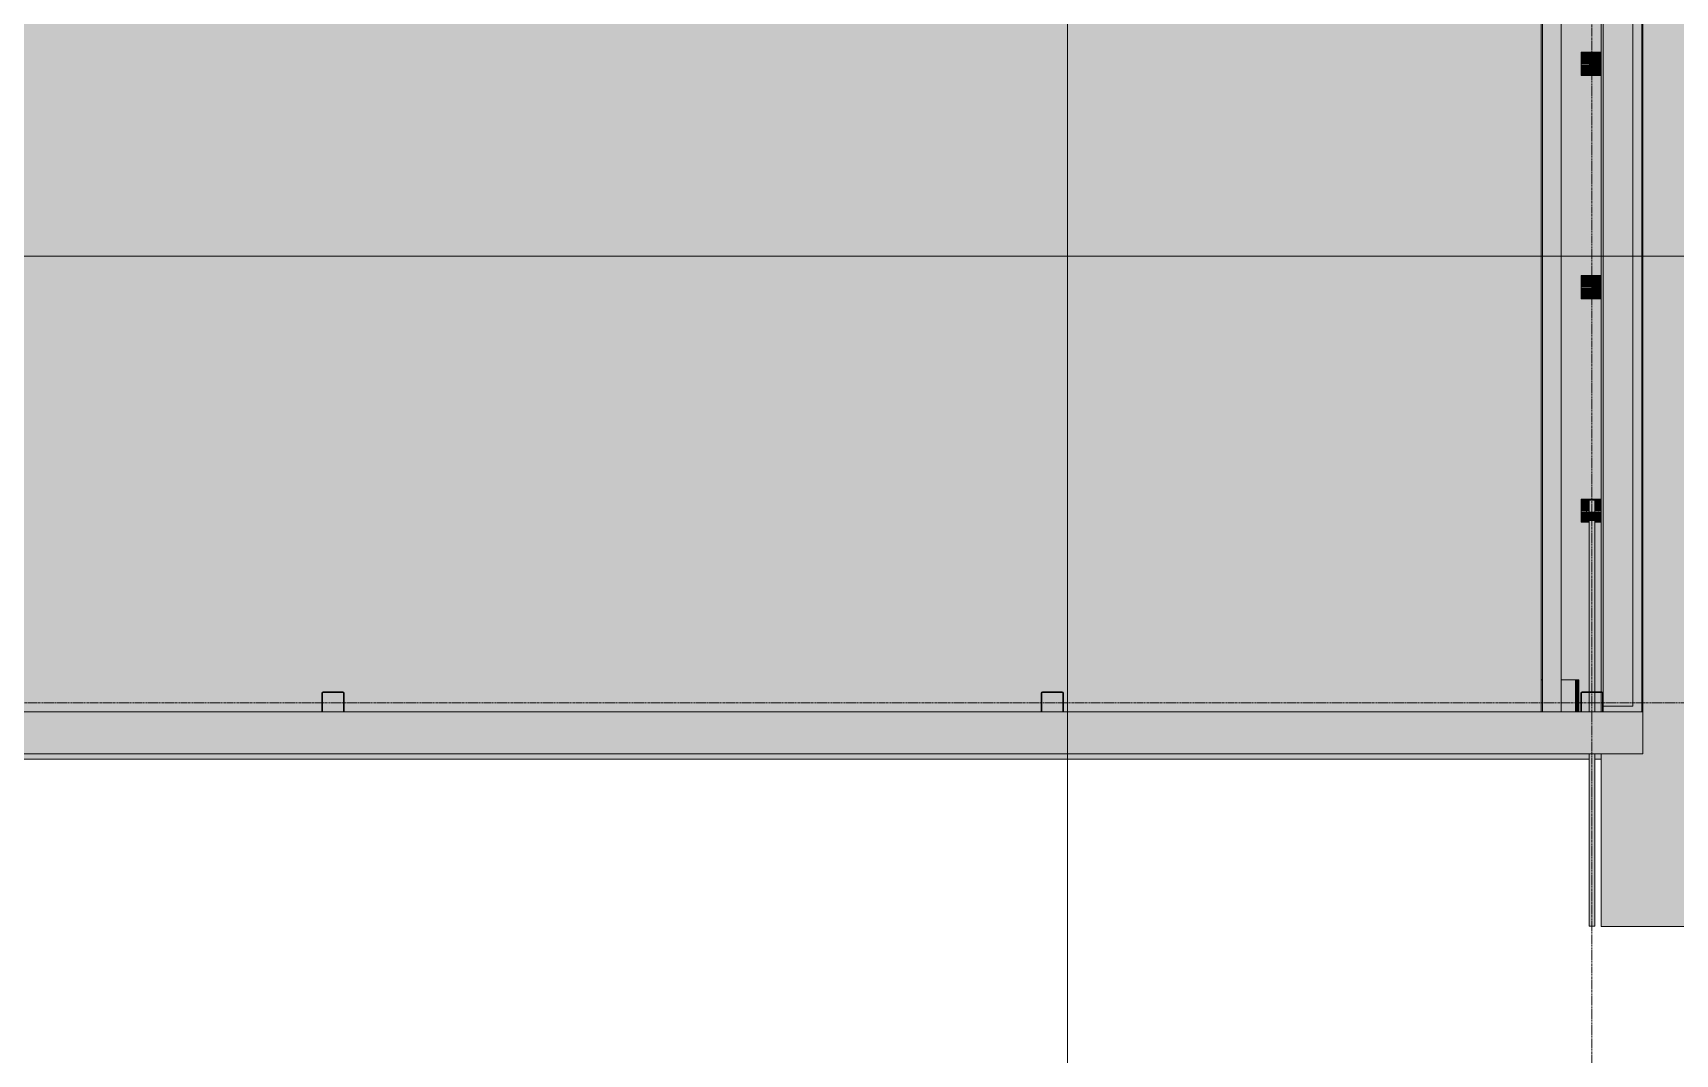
# Model space of a CAD drawing. Header units: inches. Extents: x 21826 to 32862, y -23296 to -20170.
# Drawn here: x 22378.1 to 22818.7, y -22878.6 to -22604.5 of the extents above; entities that cross this region are included whole.
import ezdxf

# ---------------------------------------------------------------- set-up
doc = ezdxf.new("R2010")
doc.units = ezdxf.units.IN
doc.header["$MEASUREMENT"] = 0
doc.linetypes.add('Grid Line 1_2_', pattern=[0.875, 0.5, -0.125, 0.125, -0.125])
for name, color, linetype, lineweight in [('A-ROOF', 132, 'Continuous', 9), ('C-BLDG-PADS', 91, 'Continuous', 9), ('C-TOPO', 7, 'Continuous', 9), ('G-ANNO-SYMB', 111, 'Continuous', 9), ('I-WALL', 2, 'Continuous', 9), ('L-SITE-WALL', 31, 'Continuous', 9), ('S-BEAM', 12, 'Continuous', 9), ('S-COLS', 52, 'Continuous', 9), ('S-GRID', 1, 'Continuous', 9)]:
    doc.layers.add(name, color=color, linetype=linetype, lineweight=lineweight)

# ---------------------------------------------------------------- blocks, each defined once
blk = doc.blocks.new('W-Wide Flange - W21X166-807736-Roof Plan')
at = {"layer": 'S-BEAM'}
h = blk.add_hatch(color=256, dxfattribs=at)
h.paths.add_polyline_path([(22783.09, -22786.68), (22783.09, -22778.1), (22782.77, -22778.1), (22782.77, -22786.68)], flags=0)
h.paths.add_polyline_path([(22788.09, -22786.68), (22791.95, -22786.68), (22791.95, -22778.1), (22788.09, -22778.1), (22788.09, -22782.29)], flags=0)
for points in [[(22792.83, -22783.04), (22792.83, -22783.04), (22792.83, -22778.1), (22792.01, -22778.1), (22792.04, -22783.04)], [(22792.8, -22783.93), (22792.83, -22783.48), (22792.83, -22783.04), (22792.01, -22783.04), (22792.05, -22783.93)], [(22792.83, -22785.57), (22792.8, -22784.68), (22792.01, -22784.71), (22792.01, -22785.57), (22792.83, -22785.57)], [(22792.01, -22786.68), (22792.83, -22786.68), (22792.83, -22785.57), (22792.01, -22785.57)]]:
    blk.add_hatch(color=256, dxfattribs=at).paths.add_polyline_path(points, flags=0)
h = blk.add_hatch(color=256, dxfattribs=at)
h.paths.add_polyline_path([(22791.95, -22786.68), (22792.01, -22786.68), (22791.95, -22782.29)], flags=0)
h.paths.add_polyline_path([(22792.05, -22784.68), (22792.8, -22784.68), (22792.8, -22783.93), (22792.05, -22783.93)], flags=0)
for p, q in [((22782.77, -22778.1), (22783.09, -22778.1)), ((22788.09, -22778.1), (22791.95, -22778.1)), ((22792.01, -22778.1), (22791.95, -22778.1)), ((22791.95, -22778.1), (22791.95, -22786.68)), ((22792.01, -22783.04), (22792.01, -22778.1)), ((22792.83, -22778.1), (22792.01, -22778.1)), ((22792.83, -22778.1), (22792.83, -22783.04)), ((22792.89, -22778.1), (22792.83, -22778.1)), ((22792.89, -22786.68), (22792.89, -22778.1)), ((22792.01, -22786.68), (22792.01, -22785.57)), ((22792.8, -22783.93), (22792.05, -22783.93)), ((22792.05, -22784.68), (22792.8, -22784.68)), ((22792.83, -22785.57), (22792.83, -22786.68))]:
    blk.add_line(p, q, dxfattribs=at)
for centre, start_param, end_param in [((22792.05, -22783.04), 1.570796, 3.141593), ((22792.05, -22785.57), 0, 1.570796), ((22792.8, -22783.04), 3.141593, 4.712389), ((22792.8, -22785.57), 4.712389, 6.283185)]:
    blk.add_ellipse(centre, major_axis=(0, 0.89), ratio=0.041631, start_param=start_param, end_param=end_param, dxfattribs=at)
blk = doc.blocks.new('HSS-Hollow Structural Section-Column - HSS6X6X3_16-V11-Roof Plan')
at = {"layer": 'S-COLS'}
h = blk.add_hatch(color=256, dxfattribs=at)
h.paths.add_polyline_path([(3, 2.37), (2.83, 2.37), (2.83, -2.65), (3, -2.65), (3, -2.01)], flags=0)
h.paths.add_polyline_path([(-3, 2.37), (-3, -2.65), (-2.83, -2.65), (-2.83, 2.37), (-2.99, 2.37)], flags=0)
h.paths.add_polyline_path([(-2.65, -2.83), (-2.65, -3), (2.65, -3), (2.65, -2.83)], flags=0)
for p, q in [((-3, -2.65), (-3, 2.37)), ((-2.83, 2.37), (-2.83, -2.65)), ((2.83, -2.65), (2.83, 2.37)), ((3, 2.37), (3, -2.65)), ((-2.65, -2.83), (2.65, -2.83)), ((2.65, -3), (-2.65, -3))]:
    blk.add_line(p, q, dxfattribs=at)
for centre, radius, start, end in [((-2.65, -2.65), 0.348, 180, 270), ((-2.65, -2.65), 0.174, 180, 270), ((2.65, -2.65), 0.348, 270, 360), ((2.65, -2.65), 0.174, 270, 360)]:
    blk.add_arc(centre, radius, start, end, dxfattribs=at)
blk = doc.blocks.new('Girt_C - 8_D-815255-Roof Plan')
at = {"layer": 'S-BEAM'}
for points in [[(22799.45, -22785.18), (22799.58, -22785.18), (22799.58, -22422.05), (22799.39, -22422.05), (22799.39, -22785.18)], [(22799.58, -22785.18), (22807.2, -22785.18), (22807.2, -22422.05), (22799.58, -22422.05), (22799.58, -22782.29)], [(22807.34, -22785.18), (22807.39, -22785.18), (22807.32, -22422.05), (22807.2, -22422.05), (22807.2, -22785.18)]]:
    blk.add_hatch(color=256, dxfattribs=at).paths.add_polyline_path(points, flags=0)
for p, q in [((22799.39, -22422.05), (22799.39, -22540.4)), ((22807.39, -22785.18), (22807.39, -22422.05)), ((22799.39, -22545.7), (22799.39, -22781.65)), ((22799.58, -22785.18), (22799.39, -22785.18)), ((22807.2, -22785.18), (22799.58, -22785.18)), ((22807.39, -22785.18), (22807.2, -22785.18))]:
    blk.add_line(p, q, dxfattribs=at)
blk = doc.blocks.new('Dimension Lumber - 2x8-834906-Roof Plan')
at = {"layer": 'S-BEAM'}
blk.add_hatch(color=256, dxfattribs=at).paths.add_polyline_path([(22795.64, -22729.92), (22797.14, -22729.92), (22797.14, -22729.62), (22795.64, -22729.62)], flags=0)
h = blk.add_hatch(color=256, dxfattribs=at)
h.paths.add_polyline_path([(22797.14, -22844.23), (22797.14, -22797.93), (22795.64, -22797.93), (22795.64, -22844.23)], flags=0)
h.paths.add_polyline_path([(22797.14, -22786.68), (22797.14, -22781.54), (22795.64, -22781.54), (22795.64, -22786.68)], flags=0)
h.paths.add_polyline_path([(22795.64, -22781.3), (22797.14, -22781.3), (22797.14, -22729.92), (22795.64, -22729.92), (22795.64, -22762.92)], flags=0)
for p, q in [((22797.14, -22729.62), (22795.64, -22729.62)), ((22795.64, -22729.62), (22795.64, -22729.92)), ((22795.64, -22729.92), (22797.14, -22729.92)), ((22795.64, -22729.92), (22795.64, -22781.3)), ((22797.14, -22729.92), (22797.14, -22729.62)), ((22797.14, -22781.3), (22797.14, -22729.92)), ((22795.64, -22781.54), (22795.64, -22786.68)), ((22797.14, -22786.68), (22797.14, -22781.54)), ((22795.64, -22797.93), (22795.64, -22844.23)), ((22797.14, -22844.23), (22797.14, -22797.93)), ((22797.14, -22844.23), (22795.64, -22844.23))]:
    blk.add_line(p, q, dxfattribs=at)
blk = doc.blocks.new('Girt_Z - 8_D-834023-Roof Plan')
at = {"layer": 'S-BEAM'}
for points in [[(22793.52, -22670.14), (22798.89, -22670.14), (22798.89, -22669.72), (22793.52, -22669.72)], [(22793.52, -22672.46), (22798.89, -22672.46), (22798.89, -22670.14), (22793.52, -22670.14)], [(22793.52, -22672.86), (22798.89, -22672.86), (22798.89, -22672.54), (22793.52, -22672.54)], [(22798.89, -22673.05), (22798.89, -22672.86), (22793.52, -22672.96), (22793.52, -22673.05)], [(22798.89, -22675.42), (22798.89, -22673.05), (22793.52, -22673.05), (22793.52, -22675.42)], [(22793.52, -22675.87), (22798.89, -22675.87), (22798.89, -22675.42), (22793.52, -22675.42)]]:
    blk.add_hatch(color=256, dxfattribs=at).paths.add_polyline_path(points, flags=0)
for p, q in [((22793.52, -22669.72), (22793.52, -22669.63)), ((22798.89, -22669.63), (22793.52, -22669.63)), ((22793.52, -22670.14), (22793.52, -22669.72)), ((22798.89, -22669.72), (22793.52, -22669.72)), ((22793.52, -22672.46), (22793.52, -22670.14)), ((22798.89, -22670.14), (22793.52, -22670.14)), ((22793.52, -22672.54), (22793.52, -22672.46)), ((22798.89, -22672.46), (22793.52, -22672.46)), ((22793.52, -22672.86), (22793.52, -22672.54)), ((22793.52, -22673.05), (22793.52, -22672.86)), ((22793.52, -22675.42), (22793.52, -22673.05)), ((22793.52, -22675.87), (22793.52, -22675.42)), ((22793.52, -22675.42), (22798.89, -22675.42)), ((22798.89, -22675.87), (22793.52, -22675.87))]:
    blk.add_line(p, q, dxfattribs=at)
blk = doc.blocks.new('Girt_Z - 8_D-834908-Roof Plan')
at = {"layer": 'S-BEAM'}
h = blk.add_hatch(color=256, dxfattribs=at)
h.paths.add_polyline_path([(22797.14, -22730.09), (22798.89, -22730.09), (22798.89, -22729.67), (22797.14, -22729.67), (22797.14, -22729.92)], flags=0)
h.paths.add_polyline_path([(22793.52, -22730.09), (22795.64, -22730.09), (22795.64, -22729.67), (22793.52, -22729.67), (22793.52, -22729.92)], flags=0)
h = blk.add_hatch(color=256, dxfattribs=at)
h.paths.add_polyline_path([(22795.64, -22732.41), (22795.64, -22730.09), (22793.52, -22730.09), (22793.52, -22732.41)], flags=0)
h.paths.add_polyline_path([(22798.89, -22732.41), (22798.89, -22730.09), (22797.14, -22730.09), (22797.14, -22732.41)], flags=0)
h = blk.add_hatch(color=256, dxfattribs=at)
h.paths.add_polyline_path([(22795.64, -22732.8), (22795.64, -22732.49), (22793.52, -22732.49), (22793.52, -22732.8)], flags=0)
h.paths.add_polyline_path([(22798.89, -22732.8), (22798.89, -22732.49), (22797.14, -22732.49), (22797.14, -22732.8)], flags=0)
h = blk.add_hatch(color=256, dxfattribs=at)
h.paths.add_polyline_path([(22797.14, -22733), (22798.89, -22732.9), (22798.89, -22732.8), (22797.14, -22732.91), (22797.14, -22733)], flags=0)
h.paths.add_polyline_path([(22793.52, -22733), (22795.64, -22732.91), (22795.64, -22732.8), (22793.52, -22732.91)], flags=0)
blk.add_hatch(color=256, dxfattribs=at).paths.add_polyline_path([(22793.52, -22735.37), (22798.89, -22735.37), (22798.89, -22733), (22793.52, -22733)], flags=0)
h = blk.add_hatch(color=256, dxfattribs=at)
h.paths.add_polyline_path([(22795.64, -22735.82), (22795.64, -22735.37), (22793.52, -22735.37), (22793.52, -22735.82)], flags=0)
h.paths.add_polyline_path([(22798.89, -22735.82), (22798.89, -22735.37), (22797.14, -22735.37), (22797.14, -22735.82)], flags=0)
for p, q in [((22793.52, -22729.67), (22793.52, -22729.58)), ((22798.89, -22729.58), (22793.52, -22729.58)), ((22793.52, -22730.09), (22793.52, -22729.67)), ((22795.64, -22729.67), (22793.52, -22729.67)), ((22793.52, -22732.41), (22793.52, -22730.09)), ((22795.64, -22730.09), (22793.52, -22730.09)), ((22793.52, -22732.49), (22793.52, -22732.41)), ((22795.64, -22732.41), (22793.52, -22732.41)), ((22793.52, -22732.8), (22793.52, -22732.49)), ((22793.52, -22733), (22793.52, -22732.8)), ((22793.52, -22735.37), (22793.52, -22733)), ((22798.89, -22729.67), (22797.14, -22729.67)), ((22798.89, -22730.09), (22797.14, -22730.09)), ((22798.89, -22732.41), (22797.14, -22732.41)), ((22793.52, -22735.82), (22793.52, -22735.37)), ((22793.52, -22735.37), (22798.89, -22735.37)), ((22795.64, -22735.82), (22793.52, -22735.82)), ((22798.89, -22735.82), (22797.14, -22735.82))]:
    blk.add_line(p, q, dxfattribs=at)

msp = doc.modelspace()

# ---------------------------------------------------------------- hatches: boundary and pattern name
at = {"layer": 'A-ROOF'}
h = msp.add_hatch(color=256, dxfattribs=at)
h.paths.add_polyline_path([(21976.27, -22786.68), (22059.02, -22786.68), (22059.02, -22336.43), (22582.35, -22336.43), (22583.73, -22330.58), (22585.09, -22326.33), (22587.16, -22321.41), (22590.06, -22316.05), (22592.79, -22311.92), (22596.23, -22307.61), (22599.52, -22304.11), (22603.45, -22300.61), (22607.37, -22297.65), (22611.54, -22295.01), (22617.16, -22292.21), (22621.69, -22290.41), (22627.05, -22288.83), (22631.56, -22287.89), (22636.17, -22287.28), (22641.39, -22287.05), (22780.02, -22287.05), (22780.02, -21122.3), (22811.88, -21122.3), (22811.88, -20888.93), (22012.64, -20888.93), (22012.64, -22538.93), (21976.27, -22538.93), (21976.27, -22762.92)], flags=0)
h.paths.add_polyline_path([(22648.64, -22786.68), (22648.64, -22781.65), (22648.81, -22781.65), (22648.81, -22786.68), (22654.47, -22786.68), (22654.47, -22781.65), (22654.64, -22781.65), (22654.64, -22786.68), (22782.77, -22786.68), (22782.77, -22422.05), (22780.02, -22422.05), (22780.02, -22317.05), (22640.02, -22317.14), (22637.67, -22317.29), (22634.17, -22317.94), (22630.75, -22319), (22627.36, -22320.54), (22623.71, -22322.86), (22621.5, -22324.6), (22618.61, -22327.57), (22616.7, -22330.01), (22614.81, -22333.16), (22613.34, -22336.43), (22699.77, -22336.43), (22699.77, -22336.68), (22613.26, -22336.68), (22612.55, -22339.05), (22648.14, -22339.16), (22648.14, -22347.05), (22611.39, -22347.05), (22611.39, -22508.7), (22679.89, -22508.7), (22679.89, -22599.26), (22390.46, -22599.26), (22390.47, -22508.7), (22581.39, -22508.7), (22581.39, -22347.05), (22461.29, -22347.05), (22461.29, -22347.23), (22455.99, -22347.23), (22455.99, -22347.05), (22268.29, -22347.05), (22268.29, -22347.23), (22262.99, -22347.23), (22262.99, -22347.05), (22076.14, -22346.94), (22076.14, -22339.05), (22581.98, -22339.05), (22582.3, -22336.68), (22059.27, -22336.68), (22059.27, -22786.68), (22069.64, -22786.68), (22069.53, -22785.18), (22061.64, -22785.18), (22061.75, -22353.55), (22069.64, -22353.55), (22069.64, -22540.4), (22069.81, -22540.4), (22069.81, -22545.7), (22069.64, -22545.7), (22069.64, -22781.65), (22069.81, -22781.65), (22069.81, -22786.68), (22075.47, -22786.68), (22075.47, -22781.65), (22075.64, -22781.65), (22075.64, -22786.68), (22262.64, -22786.68), (22262.64, -22781.65), (22262.81, -22781.65), (22262.81, -22786.68), (22268.47, -22786.68), (22268.47, -22781.65), (22268.64, -22781.65), (22268.64, -22786.68), (22455.64, -22786.68), (22455.64, -22781.65), (22455.81, -22781.65), (22455.81, -22786.68), (22461.47, -22786.68), (22461.47, -22781.65), (22461.64, -22781.65), (22461.64, -22786.68), (22631.56, -22786.68)], flags=0)
h.paths.add_polyline_path([(22654.29, -22781.48), (22648.99, -22781.48), (22648.99, -22781.3), (22654.29, -22781.3)], flags=0)
h.paths.add_polyline_path([(22461.29, -22781.48), (22455.99, -22781.48), (22455.99, -22781.3), (22461.29, -22781.3)], flags=0)
h.paths.add_polyline_path([(22268.29, -22781.48), (22262.99, -22781.48), (22262.99, -22781.3), (22268.29, -22781.3)], flags=0)
h.paths.add_polyline_path([(22075.29, -22781.48), (22069.99, -22781.48), (22069.99, -22781.3), (22075.29, -22781.3)], flags=0)
h.paths.add_polyline_path([(22213.09, -22677.98), (22187.52, -22677.95), (22187.52, -22593.76), (22309.21, -22593.83), (22309.21, -22677.95), (22213.52, -22677.98)], flags=0)
h.paths.add_polyline_path([(22186.9, -22672.01), (22186.9, -22647.51), (22187.43, -22647.51), (22187.43, -22672.01)], flags=0)
h.paths.add_polyline_path([(22069.99, -22546.05), (22069.99, -22545.88), (22075.29, -22545.88), (22075.29, -22546.05)], flags=0)
h.paths.add_polyline_path([(22075.47, -22545.7), (22075.47, -22540.4), (22075.64, -22540.4), (22075.64, -22545.7)], flags=0)
h.paths.add_polyline_path([(22075.29, -22540.23), (22069.99, -22540.2), (22069.99, -22540.05), (22075.29, -22540.05), (22075.29, -22540.2)], flags=0)
h.paths.add_polyline_path([(22287.21, -22530.08), (22187.52, -22530.05), (22187.52, -22445.87), (22309.21, -22445.93), (22309.21, -22530.05), (22288.48, -22530.08)], flags=0)
h.paths.add_polyline_path([(22186.9, -22524.12), (22186.9, -22499.62), (22187.43, -22499.62), (22187.43, -22524.12)], flags=0)
h.paths.add_polyline_path([(22648.99, -22353.05), (22648.99, -22352.88), (22654.29, -22352.88), (22654.29, -22353.05)], flags=0)
h.paths.add_polyline_path([(22461.29, -22353.05), (22455.99, -22353.05), (22455.99, -22352.88), (22461.29, -22352.88)], flags=0)
h.paths.add_polyline_path([(22268.29, -22353.05), (22262.99, -22353.05), (22262.99, -22352.88), (22268.29, -22352.88)], flags=0)
h.paths.add_polyline_path([(22069.99, -22353.05), (22069.99, -22352.88), (22075.29, -22352.88), (22075.29, -22353.05)], flags=0)
h.paths.add_polyline_path([(22648.81, -22352.7), (22648.64, -22352.7), (22648.64, -22347.4), (22648.81, -22347.4)], flags=0)
h.paths.add_polyline_path([(22654.64, -22352.7), (22654.47, -22352.7), (22654.47, -22347.4), (22654.64, -22347.4)], flags=0)
h.paths.add_polyline_path([(22455.81, -22352.7), (22455.64, -22352.7), (22455.64, -22347.4), (22455.81, -22347.4)], flags=0)
h.paths.add_polyline_path([(22461.47, -22352.7), (22461.47, -22347.4), (22461.64, -22347.4), (22461.64, -22352.7)], flags=0)
h.paths.add_polyline_path([(22268.47, -22352.7), (22268.47, -22347.4), (22268.64, -22347.4), (22268.64, -22352.7)], flags=0)
h.paths.add_polyline_path([(22262.64, -22352.7), (22262.64, -22347.4), (22262.81, -22347.4), (22262.81, -22352.7)], flags=0)
h.paths.add_polyline_path([(22075.64, -22352.7), (22075.47, -22352.7), (22075.47, -22347.4), (22075.64, -22347.4)], flags=0)
h.paths.add_polyline_path([(22069.81, -22352.7), (22069.64, -22352.7), (22069.64, -22347.4), (22069.81, -22347.4)], flags=0)
h.paths.add_polyline_path([(22654.29, -22347.23), (22648.99, -22347.23), (22648.99, -22347.05), (22654.29, -22347.05)], flags=0)
h.paths.add_polyline_path([(22069.99, -22347.23), (22069.99, -22347.05), (22075.29, -22347.05), (22075.29, -22347.23)], flags=0)
h.paths.add_polyline_path([(22801.26, -20906.53), (22800.82, -20906.53), (22800.73, -20903.04), (22800.48, -20902.79), (22800.13, -20902.7), (22792.3, -20902.79), (22792.05, -20903.04), (22791.96, -20903.39), (22791.96, -20906.53), (22791.52, -20906.53), (22791.52, -20898.57), (22791.96, -20898.57), (22792.05, -20902.06), (22792.3, -20902.32), (22792.65, -20902.41), (22800.48, -20902.32), (22800.73, -20902.06), (22800.82, -20901.72), (22800.82, -20898.57), (22801.26, -20898.57), (22801.26, -20903.39)], flags=0)
h = msp.add_hatch(color=256, dxfattribs=at)
h.paths.add_polyline_path([(25977.89, -22868.3), (26278.39, -22868.3), (26278.39, -22797.93), (25672.77, -22797.93), (25672.75, -22422.05), (22810.02, -22422.05), (22810.02, -22797.93), (22798.89, -22797.93), (22798.89, -22844.3), (23949.2, -22844.3), (23949.2, -22868.3), (24246.39, -22868.3), (24246.39, -22844.3), (25977.89, -22844.3)], flags=0)
h.paths.add_polyline_path([(26272.77, -22797.68), (26278.39, -22797.68), (26278.39, -22797.43), (26272.77, -22797.43), (26272.77, -22368.68), (25997.26, -22368.68), (25997.26, -22422.05), (25923.89, -22422.05), (25923.89, -22450.7), (26119.23, -22450.7), (26119.21, -22541.26), (25829.79, -22541.26), (25829.79, -22450.7), (25893.89, -22450.7), (25893.89, -22422.05), (25673.02, -22422.05), (25673.02, -22797.68), (26007.35, -22797.68)], flags=0)
h.paths.add_polyline_path([(22807.28, -22786.68), (22809.77, -22786.68), (22809.77, -22422.05), (22807.39, -22422.05), (22807.28, -22785.18), (22799.39, -22785.18), (22799.5, -22786.68), (22807.2, -22786.68)], flags=0)
h.paths.add_polyline_path([(22798.89, -22786.68), (22799.22, -22786.68), (22799.22, -22781.65), (22799.39, -22781.65), (22799.39, -22545.7), (22799.22, -22545.7), (22799.22, -22540.4), (22799.39, -22540.4), (22799.39, -22422.05), (22798.89, -22422.05), (22798.89, -22540.05), (22799.04, -22540.05), (22799.04, -22540.23), (22798.89, -22540.23), (22798.89, -22545.88), (22799.04, -22545.88), (22799.04, -22546.05), (22798.89, -22546.05), (22798.89, -22781.3), (22799.04, -22781.3), (22799.04, -22781.48), (22798.89, -22781.48), (22798.89, -22785.18)], flags=0)
h.paths.add_polyline_path([(25927.56, -22674.77), (25927.56, -22674.74), (25925.06, -22674.74), (25925.06, -22590.55), (26046.75, -22590.62), (26046.75, -22674.74), (25931.94, -22674.77)], flags=0)
h.paths.add_polyline_path([(25924.44, -22668.8), (25924.44, -22644.3), (25924.97, -22644.3), (25924.97, -22668.8)], flags=0)
at = {"layer": 'C-BLDG-PADS'}
h = msp.add_hatch(color=256, dxfattribs=at)
h.paths.add_polyline_path([(22769.8, -22799.43), (22795.64, -22799.43), (22795.64, -22797.93), (22062.85, -22797.93), (22062.85, -22799.43), (22735.24, -22799.43)], flags=0)
h.paths.add_polyline_path([(22797.14, -22799.43), (22798.89, -22799.43), (22798.89, -22797.93), (22797.14, -22797.93)], flags=0)
h.paths.add_polyline_path([(22793.45, -22781.54), (22793.56, -22781.69), (22793.62, -22786.68), (22795.64, -22786.68), (22795.64, -22781.54), (22793.56, -22781.55)], flags=0)
h.paths.add_polyline_path([(22793.39, -22786.68), (22793.45, -22781.54), (22793.74, -22781.3), (22795.64, -22781.3), (22795.64, -22735.82), (22793.52, -22735.82), (22793.52, -22729.58), (22798.89, -22729.58), (22798.89, -22675.87), (22793.52, -22675.87), (22793.52, -22669.63), (22798.89, -22669.63), (22798.89, -22615.93), (22793.52, -22615.93), (22793.52, -22609.68), (22798.89, -22609.68), (22798.89, -22555.98), (22793.52, -22555.98), (22793.52, -22549.73), (22798.89, -22549.73), (22798.89, -22546.05), (22793.74, -22546.05), (22793.74, -22545.88), (22798.89, -22545.88), (22798.89, -22540.23), (22793.74, -22540.2), (22793.74, -22540.05), (22798.89, -22540.05), (22798.89, -22496.03), (22798.39, -22496.03), (22798.39, -22530.42), (22794.39, -22530.42), (22794.39, -22496.03), (22793.52, -22496.03), (22793.52, -22489.79), (22794.39, -22489.79), (22794.39, -22436.08), (22793.52, -22436.08), (22793.52, -22429.84), (22794.39, -22429.84), (22794.39, -22422.05), (22788.09, -22422.05), (22788.09, -22536.85), (22792.89, -22536.85), (22792.83, -22549.25), (22788.09, -22549.25), (22788.09, -22778.1), (22792.89, -22778.1), (22792.89, -22786.68)], flags=0)
h.paths.add_polyline_path([(22797.14, -22786.68), (22798.89, -22786.68), (22798.89, -22781.54), (22797.14, -22781.54), (22797.14, -22785.57)], flags=0)
h.paths.add_polyline_path([(22792.02, -22784.68), (22792.05, -22784.68), (22792.01, -22784.68)], flags=0)
h.paths.add_polyline_path([(22797.14, -22781.3), (22798.89, -22781.3), (22798.89, -22735.82), (22797.14, -22735.82), (22797.14, -22762.92)], flags=0)
h.paths.add_polyline_path([(22782.77, -22778.1), (22783.09, -22778.1), (22783.09, -22549.25), (22782.77, -22549.25), (22782.77, -22762.92)], flags=0)
h.paths.add_polyline_path([(22793.56, -22545.7), (22793.39, -22545.7), (22793.39, -22540.4), (22793.56, -22540.4), (22793.56, -22544.32)], flags=0)
h.paths.add_polyline_path([(22792.01, -22543.43), (22792.05, -22543.43), (22792.01, -22542.68)], flags=0)
h.paths.add_polyline_path([(22783.09, -22536.85), (22783.09, -22422.05), (22782.77, -22422.05), (22782.77, -22536.85)], flags=0)
h.paths.add_polyline_path([(22798.89, -22489.79), (22798.89, -22436.08), (22798.39, -22436.08), (22798.39, -22489.79)], flags=0)
h.paths.add_polyline_path([(22798.39, -22429.84), (22798.89, -22429.84), (22798.89, -22422.05), (22798.39, -22422.05)], flags=0)
h.paths.add_polyline_path([(25999.39, -22368.68), (26258.31, -22368.68), (26258.19, -22359.67), (26267.39, -22359.5), (26267.5, -22348.18), (26272.77, -22348.18), (26272.77, -22347.68), (25997.26, -22347.68), (25997.26, -22360.05), (25999.39, -22360.05)], flags=0)
at = {"layer": 'I-WALL'}
msp.add_hatch(color=256, dxfattribs=at).paths.add_polyline_path([(22788.09, -22786.68), (22788.09, -22422.05), (22783.09, -22422.05), (22783.09, -22786.68), (22787.08, -22786.68)], flags=0)
at = {"layer": 'L-SITE-WALL'}
for points in [[(22809.77, -22786.68), (22810.02, -22786.68), (22810.02, -22422.05), (22809.77, -22422.05), (22809.77, -22762.92)], [(22059.52, -22797.93), (22810.02, -22797.93), (22810.02, -22786.68), (22059.52, -22786.68)]]:
    msp.add_hatch(color=256, dxfattribs=at).paths.add_polyline_path(points, flags=0)
at = {"layer": 'S-COLS'}
h = msp.add_hatch(color=256, dxfattribs=at)
h.paths.add_polyline_path([(22461.47, -22786.68), (22461.64, -22786.68), (22461.64, -22781.65), (22461.47, -22781.65)], flags=0)
h.paths.add_polyline_path([(22455.64, -22786.68), (22455.81, -22786.68), (22455.81, -22781.65), (22455.64, -22781.65)], flags=0)
h.paths.add_polyline_path([(22455.99, -22781.48), (22461.29, -22781.48), (22461.29, -22781.3), (22455.99, -22781.3)], flags=0)
h = msp.add_hatch(color=256, dxfattribs=at)
h.paths.add_polyline_path([(22648.65, -22786.68), (22648.81, -22786.68), (22648.81, -22781.65), (22648.64, -22781.65), (22648.64, -22786.68)], flags=0)
h.paths.add_polyline_path([(22654.64, -22786.68), (22654.64, -22781.65), (22654.47, -22781.65), (22654.47, -22786.68), (22654.63, -22786.68)], flags=0)
h.paths.add_polyline_path([(22654.29, -22781.48), (22654.29, -22781.3), (22648.99, -22781.3), (22648.99, -22781.48)], flags=0)
h = msp.add_hatch(color=256, dxfattribs=at)
h.paths.add_polyline_path([(22793.56, -22786.68), (22793.62, -22786.68), (22793.56, -22783.05)], flags=0)
h.paths.add_polyline_path([(22793.45, -22781.54), (22793.74, -22781.48), (22793.74, -22781.33), (22793.51, -22781.48)], flags=0)
h.paths.add_polyline_path([(22793.56, -22781.69), (22793.56, -22781.6), (22793.45, -22781.54), (22793.42, -22781.65), (22793.56, -22781.65)], flags=0)

# ---------------------------------------------------------------- linework, layer by layer
at = {"layer": 'A-ROOF'}
for p, q in [((22782.77, -22422.05), (22782.77, -22786.68)), ((22798.89, -22781.3), (22798.89, -22546.05)), ((22798.89, -22786.68), (22798.89, -22781.47)), ((22798.89, -22844.3), (22798.89, -22797.93)), ((22798.89, -22844.3), (23949.2, -22844.3))]:
    msp.add_line(p, q, dxfattribs=at)
at = {"layer": 'C-BLDG-PADS'}
for p, q in [((22062.85, -22799.43), (22795.64, -22799.43)), ((22797.14, -22799.43), (22798.89, -22799.43))]:
    msp.add_line(p, q, dxfattribs=at)
at = {"layer": 'C-TOPO'}
for p, q in [((22062.85, -22799.43), (22795.64, -22799.43)), ((22797.14, -22799.43), (22798.89, -22799.43))]:
    msp.add_line(p, q, dxfattribs=at)
at = {"layer": 'G-ANNO-SYMB'}
for p, q in [((22655.71, -20315.1), (22655.71, -23273.87)), ((26322.51, -22664.44), (21851.27, -22664.44))]:
    msp.add_line(p, q, dxfattribs=at)
at = {"layer": 'I-WALL'}
for p, q in [((22783.09, -22786.68), (22783.09, -22422.05)), ((22788.09, -22422.05), (22788.09, -22786.68))]:
    msp.add_line(p, q, dxfattribs=at)
at = {"layer": 'L-SITE-WALL'}
for p, q in [((22809.77, -22786.68), (22809.77, -22422.05)), ((22810.02, -22422.05), (22810.02, -22797.93)), ((22810.02, -22786.68), (22059.52, -22786.68)), ((22810.02, -22797.93), (22059.52, -22797.93))]:
    msp.add_line(p, q, dxfattribs=at)
at = {"layer": 'S-COLS'}
for p, q in [((22455.64, -22786.68), (22455.64, -22781.65)), ((22455.81, -22781.65), (22455.81, -22786.68)), ((22455.99, -22781.3), (22461.29, -22781.3)), ((22461.29, -22781.48), (22455.99, -22781.48)), ((22461.47, -22786.68), (22461.47, -22781.65)), ((22461.64, -22781.65), (22461.64, -22786.68)), ((22648.64, -22786.68), (22648.64, -22781.65)), ((22648.81, -22781.65), (22648.81, -22786.68)), ((22648.99, -22781.3), (22654.29, -22781.3)), ((22654.29, -22781.48), (22648.99, -22781.48)), ((22654.47, -22786.68), (22654.47, -22781.65)), ((22654.64, -22781.65), (22654.64, -22786.68)), ((22793.62, -22781.77), (22793.62, -22786.68)), ((22798.89, -22781.54), (22793.86, -22781.54))]:
    msp.add_line(p, q, dxfattribs=at)
for centre, radius, start, end in [((22455.99, -22781.65), 0.348, 90, 180), ((22455.99, -22781.65), 0.174, 90, 180), ((22461.29, -22781.65), 0.348, 0, 90), ((22461.29, -22781.65), 0.174, 0, 90), ((22648.99, -22781.65), 0.348, 90, 180), ((22648.99, -22781.65), 0.174, 90, 180), ((22654.29, -22781.65), 0.348, 0, 90), ((22654.29, -22781.65), 0.174, 0, 90), ((22793.86, -22781.77), 0.466, 105.1931, 164.8069), ((22793.86, -22781.77), 0.233, 90, 180)]:
    msp.add_arc(centre, radius, start, end, dxfattribs=at)
at = {"layer": 'S-GRID', "linetype": 'Grid Line 1_2_'}
for p, q in [((22796.39, -23275.75), (22796.39, -20313.23)), ((26336.79, -22784.3), (21966.93, -22784.3))]:
    msp.add_line(p, q, dxfattribs=at)

# ---------------------------------------------------------------- block references
at = {"layer": 'S-BEAM'}
for name, p in [('Girt_C - 8_D-815255-Roof Plan', (0, 0)), ('Girt_Z - 8_D-834023-Roof Plan', (0, 59.95)), ('Girt_Z - 8_D-834023-Roof Plan', (0, 0)), ('Girt_Z - 8_D-834908-Roof Plan', (0, 0)), ('Dimension Lumber - 2x8-834906-Roof Plan', (0, 0)), ('W-Wide Flange - W21X166-807736-Roof Plan', (0, 0))]:
    msp.add_blockref(name, p, dxfattribs=at)
at = {"layer": 'S-COLS', "rotation": 180}
msp.add_blockref('HSS-Hollow Structural Section-Column - HSS6X6X3_16-V11-Roof Plan', (22796.39, -22784.3), dxfattribs=at)

doc.saveas('drawing.dxf')
